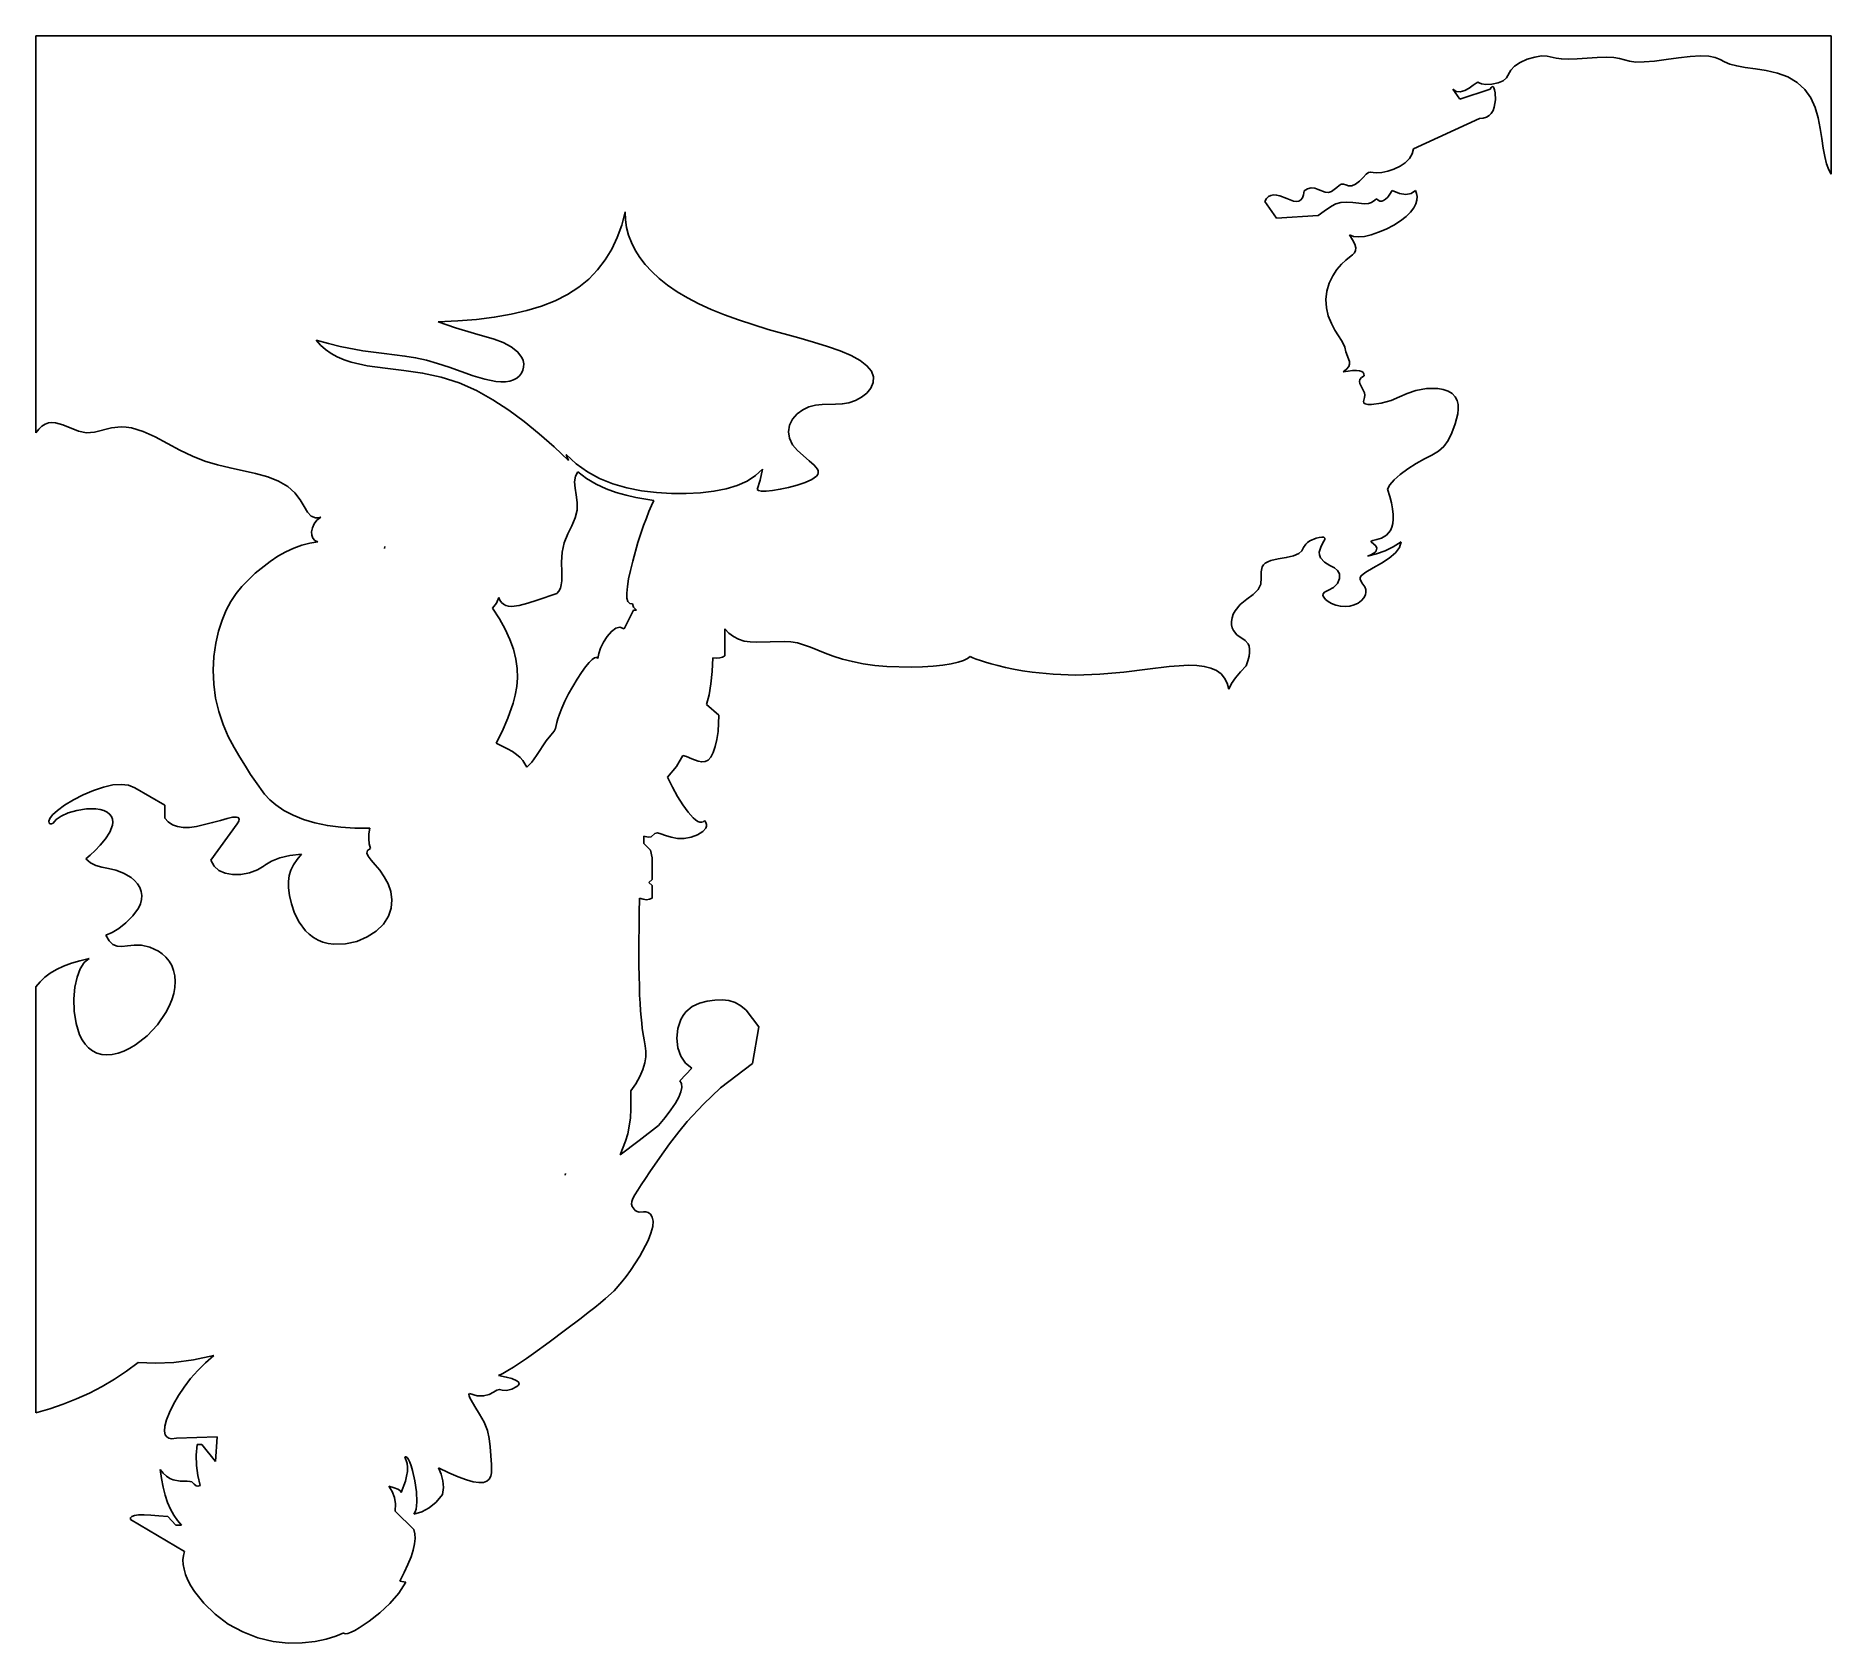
# Model space of a CAD drawing. Header units: millimetres. Extents: x -29.1 to 28.9, y -10.6 to 41.3.
import ezdxf

# ---------------------------------------------------------------- set-up
doc = ezdxf.new("R2010")
doc.units = ezdxf.units.MM
doc.layers.get('0').update_dxf_attribs({"linetype": 'CONTINUOUS'})

msp = doc.modelspace()

# ---------------------------------------------------------------- linework, layer by layer
for p, q in [((28.894, 41.345), (-29.106, 41.345)), ((-29.106, 41.345), (-29.106, 28.525)), ((28.894, 36.875), (28.894, 41.345)), ((16.9, 39.3), (16.676, 39.629)), ((17.876, 39.629), (16.9, 39.3)), ((15.4, 37.7), (17.535, 38.674)), ((10.972, 35.454), (10.6, 36)), ((12.327, 35.543), (10.972, 35.454)), ((-17.836, 24.856), (-17.847, 24.785)), ((-9.8, 22.8), (-10.1, 22.2)), ((-9.7, 22.8), (-9.8, 22.8)), ((-6.842, 21.328), (-6.842, 22.2)), ((-7.04, 19.41), (-7.437, 19.747)), ((-24.939, 16.5), (-25.911, 17.064)), ((-24.939, 16.076), (-24.939, 16.5)), ((-23.458, 14.723), (-22.6, 15.9)), ((-9.459, 15.257), (-9.459, 15.5)), ((-9.25, 15.048), (-9.459, 15.257)), ((-9.2, 14.8), (-9.25, 15.048)), ((-9.2, 14.1), (-9.2, 14.8)), ((-9.3, 14), (-9.2, 14.1)), ((-9.2, 13.9), (-9.3, 14)), ((-9.2, 13.5), (-9.2, 13.9)), ((-29.106, 10.635), (-29.106, -3.13)), ((-5.745, 9.345), (-6.153, 9.881)), ((-5.954, 8.157), (-5.745, 9.345)), ((-6.983, 7.375), (-5.954, 8.157)), ((-7.915, 8.002), (-8.3, 7.6)), ((-24.558, -3.944), (-23.246, -3.898)), ((-23.246, -3.898), (-23.3, -4.7)), ((-23.744, -4.152), (-23.9, -4.152)), ((-23.3, -4.7), (-23.744, -4.152)), ((-16.9, -6.9), (-17.5, -6.3)), ((-26.053, -6.572), (-24.3, -7.6)), ((-24.58, -6.755), (-24.844, -6.48)), ((-24.4, -6.755), (-24.58, -6.755)), ((-17.149, -8.6), (-17.346, -8.566))]:
    msp.add_line(p, q)
for points in [[(16.676, 39.629), (16.786, 39.553), (16.915, 39.539), (17.057, 39.58), (17.202, 39.659), (17.33, 39.751), (17.424, 39.821), (17.48, 39.848), (17.523, 39.833), (17.601, 39.8), (17.741, 39.778), (17.933, 39.786), (18.134, 39.827), (18.299, 39.899), (18.406, 39.995), (18.547, 40.234), (18.666, 40.363), (18.847, 40.485), (19.076, 40.589), (19.318, 40.661), (19.54, 40.697), (19.721, 40.696), (20.01, 40.631), (20.183, 40.602), (20.411, 40.592), (20.694, 40.604), (21.012, 40.628), (21.334, 40.652), (21.628, 40.663), (21.871, 40.652), (22.062, 40.617), (22.386, 40.526), (22.59, 40.5), (22.857, 40.503), (23.189, 40.534), (23.567, 40.584), (23.962, 40.64), (24.341, 40.685), (24.674, 40.707), (24.943, 40.695), (25.146, 40.651), (25.306, 40.584), (25.455, 40.507), (25.628, 40.434), (25.848, 40.375), (26.123, 40.327), (26.447, 40.282), (26.8, 40.226), (27.159, 40.143), (27.498, 40.019), (27.798, 39.844), (28.045, 39.616), (28.236, 39.34), (28.376, 39.028), (28.475, 38.695), (28.544, 38.356), (28.596, 38.027), (28.643, 37.722), (28.693, 37.45), (28.75, 37.216), (28.817, 37.024), (28.894, 36.875)], [(17.535, 38.674), (17.654, 38.686), (17.758, 38.719), (17.846, 38.771), (17.917, 38.844), (17.973, 38.934), (18.013, 39.041), (18.049, 39.281), (18.04, 39.51), (18.023, 39.6), (18.001, 39.665), (17.974, 39.702), (17.944, 39.709), (17.911, 39.684), (17.876, 39.629)], [(11.87, 36.338), (11.982, 36.407), (12.095, 36.434), (12.211, 36.423), (12.326, 36.383), (12.553, 36.294), (12.658, 36.285), (12.755, 36.316), (12.924, 36.453), (12.997, 36.518), (13.066, 36.556), (13.136, 36.557), (13.212, 36.53), (13.3, 36.501), (13.405, 36.503), (13.526, 36.557), (13.655, 36.658), (13.775, 36.777), (13.875, 36.878), (13.952, 36.935), (14.019, 36.948), (14.101, 36.935), (14.218, 36.925), (14.377, 36.935), (14.568, 36.974), (14.772, 37.043), (14.968, 37.136), (15.137, 37.251), (15.269, 37.384), (15.357, 37.534), (15.4, 37.7)], [(10.6, 36), (10.654, 36.09), (10.718, 36.156), (10.794, 36.196), (10.881, 36.212), (10.978, 36.204), (11.084, 36.177), (11.308, 36.09), (11.522, 36.013), (11.616, 35.999), (11.697, 36.009), (11.763, 36.047), (11.814, 36.115), (11.85, 36.212), (11.87, 36.338)], [(14.21, 36.088), (14.152, 36.044), (14.044, 35.96), (13.948, 35.931), (13.813, 35.926), (13.641, 35.943), (13.446, 35.967), (13.247, 35.98), (13.059, 35.965), (12.893, 35.92), (12.749, 35.851), (12.513, 35.689), (12.327, 35.543)], [(13.332, 34.92), (13.461, 34.87), (13.622, 34.854), (13.814, 34.871), (14.034, 34.921), (14.274, 35.002), (14.522, 35.107), (14.763, 35.232), (14.981, 35.369), (15.165, 35.512), (15.308, 35.655), (15.41, 35.793), (15.476, 35.923), (15.51, 36.045), (15.518, 36.157), (15.504, 36.258), (15.468, 36.349)], [(14.713, 36.349), (14.64, 36.235), (14.57, 36.142), (14.503, 36.071), (14.438, 36.025), (14.377, 36.005), (14.319, 36.01), (14.263, 36.038), (14.21, 36.088)], [(15.468, 36.349), (15.331, 36.258), (15.16, 36.226), (14.953, 36.259), (14.713, 36.349)], [(-16.104, 32.112), (-15.474, 32.139), (-14.871, 32.188), (-14.298, 32.26), (-13.755, 32.355), (-13.245, 32.474), (-12.769, 32.62), (-12.329, 32.794), (-11.927, 32.997), (-11.564, 33.23), (-11.241, 33.493), (-10.957, 33.786), (-10.71, 34.108), (-10.499, 34.458), (-10.322, 34.834), (-10.179, 35.235), (-10.068, 35.662)], [(-10.068, 35.662), (-10.06, 35.409), (-10.024, 35.159), (-9.959, 34.913), (-9.867, 34.669), (-9.746, 34.429), (-9.596, 34.193), (-9.416, 33.96), (-9.207, 33.733), (-8.967, 33.51), (-8.696, 33.294), (-8.392, 33.084), (-8.056, 32.883), (-7.688, 32.691), (-7.289, 32.507), (-6.862, 32.334), (-6.409, 32.17), (-5.446, 31.868), (-4.459, 31.59), (-3.983, 31.455), (-3.534, 31.316), (-3.126, 31.173), (-2.77, 31.022), (-2.477, 30.862), (-2.255, 30.693), (-2.11, 30.514), (-2.043, 30.331), (-2.05, 30.147), (-2.125, 29.97), (-2.255, 29.81), (-2.427, 29.674), (-2.625, 29.569), (-2.838, 29.498), (-3.056, 29.46), (-3.275, 29.446), (-3.706, 29.438), (-3.919, 29.414), (-4.129, 29.36), (-4.331, 29.267), (-4.512, 29.134), (-4.66, 28.965), (-4.759, 28.77), (-4.795, 28.56), (-4.762, 28.348), (-4.66, 28.143), (-4.502, 27.953), (-4.122, 27.625), (-3.959, 27.484), (-3.855, 27.356), (-3.831, 27.295), (-3.829, 27.236), (-3.848, 27.179), (-3.89, 27.124), (-4.034, 27.019), (-4.247, 26.923), (-4.506, 26.836), (-4.785, 26.763), (-5.059, 26.704), (-5.307, 26.664), (-5.512, 26.642), (-5.665, 26.641), (-5.762, 26.66), (-5.8, 26.7)], [(13.129, 30.498), (13.239, 30.581), (13.308, 30.664), (13.34, 30.748), (13.338, 30.831), (13.217, 31.137), (13.18, 31.29), (13.141, 31.388), (13.073, 31.51), (12.977, 31.662), (12.864, 31.846), (12.748, 32.06), (12.65, 32.3), (12.587, 32.56), (12.57, 32.831), (12.602, 33.102), (12.68, 33.362), (12.794, 33.6), (12.93, 33.805), (13.074, 33.972), (13.212, 34.102), (13.333, 34.199), (13.43, 34.275), (13.498, 34.342), (13.533, 34.415), (13.535, 34.505), (13.502, 34.617), (13.434, 34.755), (13.332, 34.92)], [(-20.052, 31.515), (-19.654, 31.407), (-19.27, 31.315), (-18.539, 31.177), (-17.851, 31.087), (-17.181, 31.006), (-16.841, 30.949), (-16.49, 30.872), (-16.126, 30.77), (-15.749, 30.645), (-14.974, 30.368), (-14.597, 30.254), (-14.244, 30.185), (-14.081, 30.172), (-13.931, 30.176), (-13.794, 30.199), (-13.673, 30.239), (-13.568, 30.296), (-13.483, 30.368), (-13.417, 30.453), (-13.371, 30.548), (-13.347, 30.649), (-13.344, 30.753), (-13.363, 30.857), (-13.403, 30.958), (-13.542, 31.145), (-13.75, 31.305), (-14.01, 31.438), (-14.305, 31.549), (-14.935, 31.737), (-15.546, 31.919), (-16.104, 32.112)], [(-11.894, 27.629), (-12.366, 28.07), (-12.845, 28.49), (-13.333, 28.887), (-13.831, 29.258), (-14.342, 29.596), (-14.872, 29.892), (-15.427, 30.136), (-16.007, 30.323), (-16.61, 30.455), (-17.223, 30.543), (-17.826, 30.614), (-18.398, 30.694), (-18.917, 30.81), (-19.151, 30.888), (-19.369, 30.981), (-19.567, 31.09), (-19.748, 31.215), (-19.909, 31.357), (-20.052, 31.515)], [(13.804, 30.371), (13.802, 30.428), (13.778, 30.474), (13.731, 30.508), (13.658, 30.53), (13.559, 30.539), (13.437, 30.535), (13.293, 30.521), (13.129, 30.498)], [(14.567, 26.704), (14.638, 26.843), (14.776, 27.004), (14.974, 27.18), (15.219, 27.362), (15.487, 27.533), (15.754, 27.681), (15.998, 27.808), (16.208, 27.932), (16.381, 28.08), (16.522, 28.275), (16.644, 28.523), (16.751, 28.818), (16.83, 29.135), (16.848, 29.291), (16.844, 29.439), (16.812, 29.575), (16.749, 29.693), (16.651, 29.792), (16.522, 29.868), (16.366, 29.921), (16.191, 29.952), (15.821, 29.954), (15.481, 29.894), (15.2, 29.797), (14.952, 29.683), (14.68, 29.573), (14.362, 29.486), (14.049, 29.441), (13.926, 29.441), (13.84, 29.457), (13.795, 29.49), (13.786, 29.538), (13.822, 29.668), (13.832, 29.743), (13.822, 29.82), (13.667, 30.116), (13.655, 30.184), (13.672, 30.249), (13.721, 30.311), (13.804, 30.371)], [(-29.106, 28.525), (-29.011, 28.645), (-28.912, 28.737), (-28.808, 28.803), (-28.701, 28.844), (-28.59, 28.86), (-28.475, 28.853), (-28.236, 28.784), (-27.732, 28.577), (-27.475, 28.526), (-27.216, 28.543), (-26.663, 28.684), (-26.352, 28.719), (-26.186, 28.71), (-26.012, 28.682), (-25.645, 28.568), (-25.257, 28.391), (-24.452, 27.966), (-24.049, 27.774), (-23.645, 27.615), (-23.24, 27.489), (-22.83, 27.39), (-22.008, 27.21), (-21.617, 27.1), (-21.265, 26.961), (-20.969, 26.788), (-20.737, 26.583), (-20.567, 26.36), (-20.438, 26.144), (-20.327, 25.961), (-20.209, 25.834), (-20.068, 25.779), (-19.988, 25.78), (-19.9, 25.8)], [(-12.279, 23.331), (-12.21, 23.409), (-12.161, 23.504), (-12.13, 23.615), (-12.115, 23.741), (-12.115, 24.029), (-12.124, 24.345), (-12.105, 24.666), (-12.036, 24.974), (-11.922, 25.26), (-11.791, 25.527), (-11.682, 25.782), (-11.623, 26.032), (-11.619, 26.279), (-11.651, 26.519), (-11.688, 26.743), (-11.7, 26.945), (-11.674, 27.122), (-11.602, 27.271)], [(-5.63, 27.348), (-5.858, 27.142), (-6.129, 26.968), (-6.444, 26.827), (-6.802, 26.717), (-7.2, 26.638), (-7.633, 26.587), (-8.093, 26.564), (-8.571, 26.565), (-9.059, 26.594), (-9.545, 26.653), (-10.018, 26.747), (-10.47, 26.878), (-10.894, 27.051), (-11.288, 27.267), (-11.648, 27.526), (-11.976, 27.827)], [(-11.976, 27.827), (-11.894, 27.629)], [(-11.602, 27.271), (-11.317, 27.048), (-11.003, 26.864), (-10.679, 26.718), (-10.355, 26.602), (-10.037, 26.51), (-9.728, 26.437), (-9.141, 26.335)], [(-5.8, 26.7), (-5.71, 26.996), (-5.63, 27.348)], [(13.92, 24.538), (14.02, 24.584), (14.1, 24.629), (14.16, 24.673), (14.199, 24.716), (14.221, 24.798), (14.181, 24.874), (14.046, 24.99), (14.033, 25.025), (14.092, 25.049), (14.214, 25.076), (14.372, 25.127), (14.531, 25.221), (14.657, 25.374), (14.702, 25.476), (14.733, 25.596), (14.747, 25.735), (14.745, 25.891), (14.726, 26.067), (14.69, 26.261), (14.637, 26.473), (14.567, 26.704)], [(-9.141, 26.335), (-9.218, 26.175), (-9.299, 25.988), (-9.383, 25.774), (-9.471, 25.534), (-9.562, 25.269), (-9.653, 24.984), (-9.825, 24.381), (-9.898, 24.084), (-9.957, 23.806), (-9.997, 23.558), (-10.015, 23.349), (-10.009, 23.187), (-9.976, 23.075), (-9.918, 23.014), (-9.834, 23.003)], [(-19.9, 25.8), (-20.024, 25.703), (-20.115, 25.584), (-20.173, 25.456), (-20.198, 25.329), (-20.193, 25.215), (-20.158, 25.12), (-20.093, 25.048), (-20, 25)], [(-20, 25), (-20.257, 24.961), (-20.515, 24.895), (-20.774, 24.801), (-21.032, 24.681), (-21.288, 24.537), (-21.541, 24.372), (-22.021, 23.993), (-22.447, 23.566), (-22.635, 23.332), (-22.805, 23.077), (-22.957, 22.793), (-23.091, 22.475), (-23.205, 22.119), (-23.294, 21.727), (-23.354, 21.304), (-23.379, 20.861), (-23.362, 20.408), (-23.302, 19.958), (-23.199, 19.521), (-23.059, 19.107), (-22.89, 18.721), (-22.705, 18.367), (-22.516, 18.045), (-22.336, 17.755), (-22.168, 17.494), (-22.014, 17.259), (-21.715, 16.853), (-21.549, 16.673), (-21.358, 16.507)], [(10, 21), (10.052, 21.163), (10.088, 21.308), (10.107, 21.435), (10.109, 21.543), (10.095, 21.634), (10.066, 21.71), (9.969, 21.823), (9.7, 22.005), (9.586, 22.141), (9.548, 22.229), (9.527, 22.328), (9.524, 22.436), (9.541, 22.55), (9.579, 22.664), (9.638, 22.775), (9.807, 22.978), (10.018, 23.15), (10.224, 23.305), (10.381, 23.464), (10.465, 23.643), (10.484, 23.84), (10.482, 24.034), (10.512, 24.2), (10.553, 24.266), (10.613, 24.321), (10.694, 24.364), (10.794, 24.399), (11.032, 24.451), (11.289, 24.498), (11.523, 24.555), (11.697, 24.629), (11.798, 24.719), (11.852, 24.82), (11.919, 24.929), (11.977, 24.983), (12.056, 25.035), (12.256, 25.12), (12.357, 25.146), (12.444, 25.157), (12.506, 25.151), (12.536, 25.127), (12.534, 25.083), (12.506, 25.023), (12.416, 24.862), (12.36, 24.675), (12.367, 24.581), (12.401, 24.493), (12.529, 24.343), (12.695, 24.236), (12.845, 24.161), (12.951, 24.084), (13.008, 23.973), (13.009, 23.821), (12.947, 23.662), (12.82, 23.534), (12.659, 23.448), (12.524, 23.375), (12.486, 23.33), (12.477, 23.276), (12.501, 23.213), (12.557, 23.143), (12.644, 23.073), (12.757, 23.008), (12.891, 22.955), (13.039, 22.922), (13.194, 22.912), (13.347, 22.927), (13.49, 22.967), (13.618, 23.028), (13.723, 23.107), (13.8, 23.196), (13.848, 23.29), (13.867, 23.383), (13.858, 23.47), (13.827, 23.55), (13.737, 23.684), (13.677, 23.796), (13.681, 23.851), (13.713, 23.907), (13.774, 23.966), (13.862, 24.029), (14.096, 24.165), (14.365, 24.316), (14.618, 24.477), (14.818, 24.646), (14.948, 24.82), (15, 25)], [(15, 25), (14.746, 24.848), (14.482, 24.719), (14.206, 24.617), (13.92, 24.538)], [(-17.847, 24.785), (-17.836, 24.856)], [(-14.355, 22.864), (-14.226, 23.028), (-14.15, 23.205)], [(-14.15, 23.205), (-14.115, 23.118), (-14.066, 23.047), (-14.003, 22.991), (-13.928, 22.951), (-13.839, 22.927), (-13.737, 22.919), (-13.497, 22.945), (-13.215, 23.02), (-12.906, 23.124), (-12.279, 23.331)], [(-14.24, 18.5), (-14.044, 18.877), (-13.855, 19.307), (-13.686, 19.792), (-13.619, 20.055), (-13.57, 20.33), (-13.547, 20.616), (-13.554, 20.912), (-13.595, 21.218), (-13.673, 21.533), (-13.789, 21.855), (-13.941, 22.184), (-14.13, 22.521), (-14.355, 22.864)], [(-9.834, 23.003), (-9.8, 22.899), (-9.7, 22.8)], [(-10.1, 22.2), (-10.235, 22.246), (-10.374, 22.216), (-10.514, 22.113), (-10.649, 21.952), (-10.767, 21.762), (-10.86, 21.571), (-10.922, 21.395), (-10.954, 21.241)], [(-6.842, 22.2), (-6.715, 22.057), (-6.569, 21.943), (-6.406, 21.859), (-6.227, 21.802), (-6.031, 21.77), (-5.823, 21.76), (-5.381, 21.777), (-4.934, 21.79), (-4.717, 21.775), (-4.504, 21.739), (-4.078, 21.605), (-3.611, 21.414), (-3.345, 21.314), (-3.05, 21.219), (-2.725, 21.135), (-2.373, 21.066), (-1.999, 21.013), (-1.61, 20.978), (-0.831, 20.956), (-0.46, 20.967), (-0.116, 20.989), (0.194, 21.022), (0.463, 21.064), (0.688, 21.114), (0.867, 21.17), (0.997, 21.234), (1.08, 21.305)], [(-10.954, 21.241), (-10.973, 21.265), (-11.009, 21.271), (-11.063, 21.253), (-11.138, 21.2), (-11.234, 21.106), (-11.35, 20.967), (-11.48, 20.787), (-11.619, 20.574), (-11.893, 20.096), (-12.013, 19.857), (-12.114, 19.637), (-12.192, 19.444), (-12.245, 19.287), (-12.277, 19.166), (-12.294, 19.078), (-12.313, 18.971), (-12.364, 18.887), (-12.472, 18.766), (-12.618, 18.582), (-12.929, 18.099), (-13.085, 17.885), (-13.245, 17.732)], [(-7.437, 19.747), (-7.358, 20.063), (-7.297, 20.42), (-7.255, 20.82), (-7.23, 21.258)], [(-7.23, 21.258), (-7.115, 21.25), (-7.011, 21.258), (-6.921, 21.285), (-6.842, 21.328)], [(1.08, 21.305), (1.164, 21.262), (1.273, 21.217), (1.409, 21.168), (1.572, 21.116), (1.761, 21.062), (1.976, 21.006), (2.216, 20.95), (2.482, 20.894), (2.77, 20.842), (3.08, 20.795), (3.758, 20.726), (4.495, 20.701), (5.267, 20.727), (6.047, 20.798), (6.805, 20.892), (7.509, 20.976), (7.831, 21.005), (8.13, 21.017), (8.402, 21.011), (8.644, 20.982), (8.856, 20.928), (9.037, 20.848), (9.185, 20.74), (9.301, 20.604), (9.384, 20.44), (9.435, 20.248)], [(9.435, 20.248), (9.523, 20.425), (9.648, 20.613), (9.809, 20.808), (10, 21)], [(-8.2, 18.1), (-8.084, 18.068), (-7.915, 17.998), (-7.706, 17.92), (-7.595, 17.899), (-7.487, 17.907), (-7.387, 17.955), (-7.297, 18.052), (-7.22, 18.2), (-7.155, 18.395), (-7.105, 18.626), (-7.068, 18.88), (-7.04, 19.41)], [(-13.245, 17.732), (-13.37, 17.938), (-13.461, 18.038), (-13.575, 18.135), (-13.712, 18.23), (-13.869, 18.322), (-14.24, 18.5)], [(-8.7, 17.4), (-8.412, 17.746), (-8.2, 18.1)], [(-25.911, 17.064), (-26.114, 17.141), (-26.352, 17.171), (-26.624, 17.152), (-26.925, 17.086), (-27.248, 16.977), (-27.578, 16.835), (-27.895, 16.67), (-28.177, 16.497), (-28.405, 16.331), (-28.565, 16.185), (-28.657, 16.066), (-28.69, 15.978), (-28.682, 15.921), (-28.649, 15.893), (-28.601, 15.892), (-28.543, 15.917)], [(-7.5, 16), (-7.546, 15.964), (-7.599, 15.948), (-7.658, 15.952), (-7.722, 15.977), (-7.793, 16.023), (-7.869, 16.089), (-8.033, 16.271), (-8.205, 16.507), (-8.376, 16.781), (-8.541, 17.08), (-8.7, 17.4)], [(-28.543, 15.917), (-28.453, 16.036), (-28.291, 16.147), (-28.061, 16.248), (-27.778, 16.33), (-27.468, 16.38), (-27.166, 16.383), (-27.03, 16.363), (-26.908, 16.328), (-26.805, 16.278), (-26.723, 16.214), (-26.664, 16.137), (-26.629, 16.049), (-26.618, 15.952), (-26.63, 15.849), (-26.714, 15.632), (-26.855, 15.416), (-27.024, 15.213), (-27.195, 15.034), (-27.354, 14.884), (-27.497, 14.764)], [(-21.358, 16.507), (-21.099, 16.33), (-20.799, 16.172), (-20.462, 16.036), (-20.09, 15.925), (-19.688, 15.84), (-19.258, 15.784), (-18.8, 15.756), (-18.317, 15.757)], [(-22.6, 15.9), (-22.554, 15.986), (-22.542, 16.052), (-22.566, 16.097), (-22.633, 16.117), (-22.752, 16.109), (-22.925, 16.071), (-23.146, 16.009), (-23.398, 15.936), (-23.912, 15.811), (-24.145, 15.781), (-24.353, 15.779), (-24.535, 15.808), (-24.693, 15.868), (-24.828, 15.957), (-24.939, 16.076)], [(-18.317, 15.757), (-18.344, 15.577), (-18.349, 15.408), (-18.334, 15.249), (-18.3, 15.1)], [(-9.459, 15.5), (-9.328, 15.469), (-9.232, 15.482), (-9.104, 15.581), (-9.026, 15.602), (-8.911, 15.578), (-8.759, 15.521), (-8.578, 15.462), (-8.374, 15.425), (-8.156, 15.425), (-7.933, 15.466), (-7.726, 15.543), (-7.559, 15.645), (-7.457, 15.76), (-7.436, 15.819), (-7.436, 15.879), (-7.457, 15.939), (-7.5, 16)], [(-18.3, 15.1), (-18.391, 15.036), (-18.414, 14.953), (-18.374, 14.85), (-18.279, 14.725), (-18.147, 14.574), (-17.997, 14.396), (-17.85, 14.19), (-17.725, 13.958), (-17.638, 13.707), (-17.601, 13.443), (-17.624, 13.174), (-17.715, 12.91), (-17.877, 12.66), (-18.108, 12.434), (-18.401, 12.243), (-18.741, 12.099), (-19.108, 12.017), (-19.479, 12.006), (-19.658, 12.031), (-19.83, 12.076), (-19.991, 12.141), (-20.141, 12.226), (-20.277, 12.328), (-20.4, 12.446), (-20.602, 12.716), (-20.751, 13.013), (-20.853, 13.309), (-20.916, 13.583), (-20.946, 13.826), (-20.947, 14.038), (-20.919, 14.227), (-20.864, 14.402), (-20.78, 14.573), (-20.668, 14.744), (-20.527, 14.917)], [(-27.497, 14.764), (-27.341, 14.64), (-27.167, 14.552), (-26.975, 14.494), (-26.761, 14.451), (-26.526, 14.398), (-26.274, 14.308), (-26.027, 14.162), (-25.916, 14.068), (-25.822, 13.961), (-25.748, 13.843), (-25.701, 13.716), (-25.682, 13.583), (-25.692, 13.448), (-25.73, 13.311), (-25.793, 13.177), (-25.974, 12.923), (-26.196, 12.701), (-26.426, 12.521), (-26.643, 12.388), (-26.841, 12.302)], [(-21.731, 14.545), (-21.951, 14.412), (-22.209, 14.317), (-22.484, 14.265), (-22.753, 14.259), (-22.995, 14.302), (-23.196, 14.393), (-23.351, 14.534), (-23.458, 14.723)], [(-21.713, 14.559), (-21.731, 14.545)], [(-20.527, 14.917), (-20.9, 14.875), (-21.224, 14.803), (-21.494, 14.696), (-21.713, 14.559)], [(-9.886, 7.272), (-9.723, 7.501), (-9.594, 7.732), (-9.499, 7.959), (-9.436, 8.176), (-9.405, 8.375), (-9.401, 8.556), (-9.42, 8.73), (-9.453, 8.921), (-9.493, 9.156), (-9.514, 9.299), (-9.534, 9.462), (-9.553, 9.65), (-9.571, 9.862), (-9.586, 10.1), (-9.599, 10.365), (-9.609, 10.658), (-9.617, 10.979), (-9.621, 11.329), (-9.623, 11.707), (-9.622, 12.113), (-9.617, 12.547), (-9.61, 13.01), (-9.6, 13.5)], [(-9.6, 13.5), (-9.484, 13.461), (-9.379, 13.447), (-9.284, 13.461), (-9.2, 13.5)], [(-26.841, 12.302), (-26.737, 12.121), (-26.618, 12.003), (-26.483, 11.946), (-26.328, 11.938), (-26.148, 11.959), (-25.935, 11.98), (-25.689, 11.973), (-25.42, 11.915), (-25.149, 11.789), (-25.021, 11.7), (-24.905, 11.592), (-24.803, 11.466), (-24.719, 11.323), (-24.657, 11.165), (-24.618, 10.992), (-24.604, 10.808), (-24.616, 10.615), (-24.653, 10.414), (-24.715, 10.209), (-24.801, 10.003), (-24.909, 9.798), (-25.182, 9.404), (-25.515, 9.052), (-25.883, 8.763), (-26.074, 8.649), (-26.265, 8.558), (-26.453, 8.492), (-26.637, 8.451), (-26.813, 8.438), (-26.979, 8.452), (-27.134, 8.494), (-27.276, 8.563), (-27.403, 8.659), (-27.515, 8.778), (-27.612, 8.92), (-27.693, 9.08), (-27.808, 9.445), (-27.868, 9.842), (-27.877, 10.242), (-27.844, 10.617), (-27.775, 10.945), (-27.674, 11.213), (-27.544, 11.415), (-27.385, 11.547)], [(-27.385, 11.547), (-27.681, 11.477), (-27.957, 11.396), (-28.211, 11.303), (-28.44, 11.196), (-28.643, 11.075), (-28.82, 10.941), (-28.973, 10.794), (-29.106, 10.635)], [(-6.153, 9.881), (-6.329, 10.024), (-6.518, 10.126), (-6.719, 10.187), (-6.936, 10.211), (-7.168, 10.205), (-7.413, 10.17), (-7.664, 10.104), (-7.904, 9.992), (-8.112, 9.82), (-8.198, 9.709), (-8.269, 9.582), (-8.366, 9.29), (-8.397, 8.974), (-8.365, 8.667), (-8.273, 8.395), (-8.122, 8.172), (-7.915, 8.002)], [(-8.3, 7.6), (-8.252, 7.505), (-8.239, 7.386), (-8.266, 7.243), (-8.335, 7.074), (-8.445, 6.878), (-8.594, 6.658), (-8.777, 6.417), (-8.991, 6.156)], [(-14.159, -1.921), (-14.019, -1.851), (-13.858, -1.761), (-13.678, -1.651), (-13.478, -1.522), (-13.26, -1.375), (-13.025, -1.211), (-12.518, -0.843), (-11.99, -0.448), (-11.488, -0.064), (-11.26, 0.113), (-11.052, 0.276), (-10.867, 0.425), (-10.703, 0.561), (-10.425, 0.817), (-10.171, 1.102), (-10.037, 1.274), (-9.894, 1.472), (-9.593, 1.937), (-9.327, 2.439), (-9.234, 2.676), (-9.178, 2.887), (-9.165, 3.063), (-9.191, 3.197), (-9.248, 3.289), (-9.323, 3.34), (-9.404, 3.36), (-9.48, 3.36), (-9.617, 3.354), (-9.682, 3.373), (-9.744, 3.413), (-9.841, 3.538), (-9.86, 3.613), (-9.854, 3.697), (-9.818, 3.796), (-9.754, 3.917), (-9.663, 4.064), (-9.549, 4.239), (-9.415, 4.439), (-9.267, 4.657), (-8.948, 5.118), (-8.631, 5.563), (-8.335, 5.952), (-8.062, 6.283), (-7.539, 6.842), (-6.983, 7.375)], [(-10.234, 5.201), (-10.054, 5.644), (-9.986, 5.883), (-9.934, 6.135), (-9.899, 6.401), (-9.881, 6.68), (-9.886, 7.272)], [(-8.991, 6.156), (-9.619, 5.665), (-10.234, 5.201)], [(-12, 4.6), (-12.01, 4.553)], [(-12.01, 4.553), (-12, 4.6)], [(-29.106, -3.13), (-28.66, -2.999), (-28.222, -2.849), (-27.794, -2.679), (-27.376, -2.487), (-26.968, -2.272), (-26.57, -2.034), (-26.181, -1.776), (-25.801, -1.5)], [(-25.801, -1.5), (-25.24, -1.525), (-24.647, -1.498), (-24.018, -1.412), (-23.357, -1.275)], [(-23.357, -1.275), (-23.625, -1.512), (-23.875, -1.761), (-24.106, -2.022), (-24.316, -2.294), (-24.503, -2.572), (-24.664, -2.849), (-24.793, -3.115), (-24.885, -3.356), (-24.938, -3.561), (-24.951, -3.721), (-24.927, -3.834), (-24.876, -3.906), (-24.806, -3.947), (-24.727, -3.963), (-24.558, -3.944)], [(-15.1, -2.5), (-14.853, -2.574), (-14.64, -2.583), (-14.461, -2.537), (-14.319, -2.46), (-14.212, -2.394), (-14.129, -2.373), (-14.04, -2.39), (-13.906, -2.4), (-13.726, -2.363), (-13.563, -2.28), (-13.514, -2.229), (-13.497, -2.179), (-13.516, -2.131), (-13.565, -2.089), (-13.728, -2.021), (-13.911, -1.972), (-14.062, -1.94), (-14.159, -1.921)], [(-16.1, -4.9), (-15.76, -5.064), (-15.46, -5.194), (-15.198, -5.289), (-14.976, -5.351), (-14.792, -5.378), (-14.645, -5.372), (-14.534, -5.335), (-14.456, -5.268), (-14.407, -5.176), (-14.383, -5.063), (-14.382, -4.794), (-14.433, -4.222), (-14.463, -3.956), (-14.52, -3.696), (-14.625, -3.431), (-14.77, -3.168), (-14.923, -2.924), (-15.045, -2.722), (-15.085, -2.643), (-15.107, -2.579), (-15.113, -2.531), (-15.1, -2.5)], [(-23.9, -4.152), (-23.925, -4.495), (-23.918, -4.829), (-23.876, -5.154), (-23.802, -5.47)], [(-17.3, -5.7), (-17.169, -5.338), (-17.127, -5.174), (-17.102, -5.023), (-17.097, -4.885), (-17.11, -4.76), (-17.185, -4.546)], [(-17.185, -4.546), (-17.149, -4.544), (-17.111, -4.573), (-17.071, -4.633), (-17.029, -4.723), (-16.986, -4.842), (-16.943, -4.987), (-16.865, -5.325), (-16.811, -5.681), (-16.795, -5.996), (-16.804, -6.127), (-16.824, -6.238), (-16.856, -6.329), (-16.9, -6.4)], [(-23.802, -5.47), (-23.876, -5.491), (-23.93, -5.489), (-23.993, -5.431), (-24.065, -5.36), (-24.132, -5.342), (-24.222, -5.337), (-24.44, -5.335), (-24.671, -5.294), (-24.782, -5.244), (-24.889, -5.171), (-24.99, -5.074), (-25.087, -4.953)], [(-25.087, -4.953), (-25.045, -5.25), (-24.992, -5.53), (-24.927, -5.789), (-24.849, -6.027), (-24.756, -6.241), (-24.65, -6.432), (-24.531, -6.603), (-24.4, -6.755)], [(-15.965, -5.766), (-15.942, -5.543), (-15.955, -5.323), (-16.009, -5.109), (-16.1, -4.9)], [(-17.5, -6.3), (-17.49, -6.069), (-17.519, -5.858), (-17.59, -5.669), (-17.7, -5.5)], [(-17.7, -5.5), (-17.532, -5.548), (-17.407, -5.597), (-17.331, -5.648), (-17.3, -5.7)], [(-16.9, -6.4), (-16.638, -6.325), (-16.395, -6.196), (-16.171, -6.008), (-15.965, -5.766)], [(-24.844, -6.48), (-25.135, -6.45), (-25.391, -6.43), (-25.611, -6.421), (-25.789, -6.425), (-25.921, -6.442), (-26.007, -6.473), (-26.05, -6.516), (-26.053, -6.572)], [(-17.346, -8.566), (-17.204, -8.286), (-17.084, -8.023), (-16.986, -7.78), (-16.915, -7.558), (-16.872, -7.36), (-16.856, -7.186), (-16.866, -7.033), (-16.9, -6.9)], [(-24.3, -7.6), (-24.339, -7.73), (-24.355, -7.87), (-24.349, -8.021), (-24.32, -8.181), (-24.268, -8.35), (-24.194, -8.528), (-24.098, -8.711), (-23.98, -8.899), (-23.684, -9.275), (-23.316, -9.632), (-22.89, -9.948), (-22.422, -10.205), (-21.931, -10.393), (-21.435, -10.512), (-20.953, -10.563), (-20.499, -10.56), (-20.087, -10.515), (-19.723, -10.44), (-19.413, -10.344), (-19.158, -10.229)], [(-19.158, -10.229), (-19.139, -10.258), (-19.094, -10.264), (-19.023, -10.249), (-18.925, -10.211), (-18.803, -10.152), (-18.661, -10.072), (-18.334, -9.859), (-17.989, -9.591), (-17.666, -9.285), (-17.385, -8.953), (-17.149, -8.6)]]:
    msp.add_lwpolyline(points)

doc.saveas('drawing.dxf')
